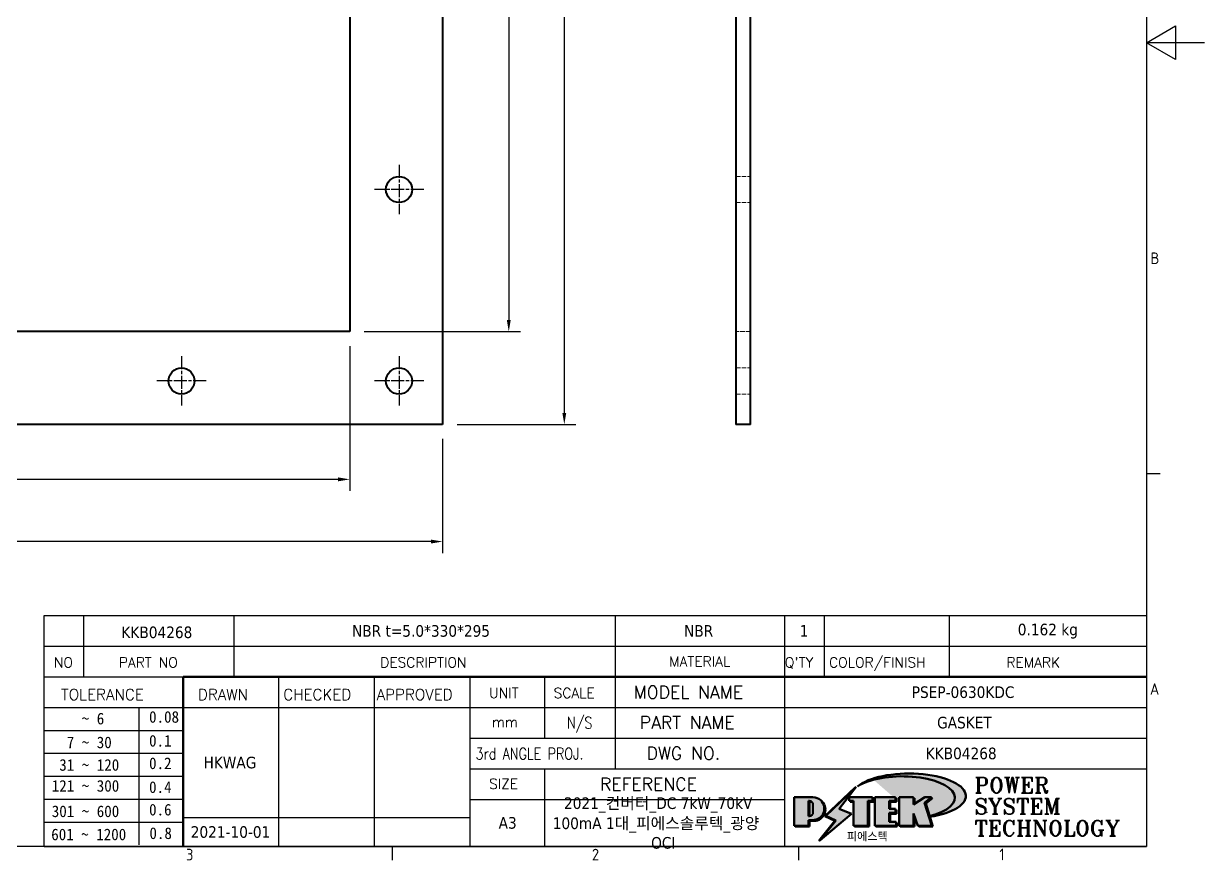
# Model space of a CAD drawing. Header units: millimetres. Extents: x 0 to 840, y 0 to 594.
# Drawn here: x 432.9 to 840, y 15.2 to 303.6 of the extents above; entities that cross this region are included whole.
import ezdxf
from ezdxf.enums import TextEntityAlignment as Align

# ---------------------------------------------------------------- set-up
doc = ezdxf.new("R2010")
doc.units = ezdxf.units.MM
doc.header["$LTSCALE"] = 2
doc.linetypes.add('CHAIN', pattern=[0.35429999999999995, 0.2362, -0.0295, 0.0591, -0.0295])
doc.linetypes.add('DASHED', pattern=[0.2067, 0.1654, -0.0413])
doc.layers.get('0').update_dxf_attribs({"color": 3, "lineweight": 25})
for name, color, linetype, lineweight in [('가려진 것(ISO)', 2, 'DASHED', 18), ('가시적인 것(ISO)', 3, 'Continuous', 40), ('경계(ISO)', 7, 'Continuous', 25), ('제목(ISO)', 5, 'Continuous', 50), ('중심 표식(ISO)', 1, 'Continuous', 25), ('치수(ISO)', 2, 'Continuous', 25), ('해치(ISO)', 7, 'Continuous', 18)]:
    doc.layers.add(name, color=color, linetype=linetype, lineweight=lineweight)
doc.styles.add('HAN_291', font='')
doc.styles.add('HAN_370', font='', dxfattribs={"width": 2})
doc.styles.add('RC_284', font='ROMANC.shx')
doc.styles.add('RC_287', font='ROMANC.shx')
doc.styles.add('RC_292', font='ROMANC.shx')
doc.styles.add('ROMANT_294', font='romant.shx')
doc.styles.add('문자 텍스트_PSTEK_POSCO', font='isocp.shx')
doc.styles.add('치수 텍스트_PSTEK_POSCO', font='isocp.shx')
doc.styles.add('텍스트 스타일198', font='tahoma.ttf')
doc.styles.add('텍스트 스타일333', font='ROMANC.shx', dxfattribs={"width": 0.800000011920929})
doc.styles.get('HAN_291').set_extended_font_data('GulimChe')
doc.styles.get('HAN_370').set_extended_font_data('GulimChe')
doc.dimstyles.new('치수_PSTEK_POSCO', dxfattribs={"dimscale": 2, "dimtxt": 3, "dimasz": 2, "dimexe": 2, "dimexo": 2.5, "dimgap": 1, "dimtad": 1, "dimrnd": 1e-08, "dimdsep": 46, "dimtxsty": '치수 텍스트_PSTEK_POSCO', "dimcen": 0.09, "dimdle": 10, "dimclrd": 7, "dimclre": 7, "dimclrt": 2, "dimadec": 1, "dimazin": 2, "dimtfac": 1, "dimtmove": 0, "dimatfit": 3, "dimfxl": 0, "dimtolj": 1, "dimlwd": -1, "dimlwe": -1, "dimarcsym": 0})

# ---------------------------------------------------------------- blocks, each defined once
blk = doc.blocks.new('경계 Default Border')
at = {"layer": '경계(ISO)'}
for p, q in [((410, 74.25000190734863), (412.400016784668, 74.25000190734863)), ((280, 10), (280, 7.599999904632568)), ((350, 10), (350, 7.599999904632568))]:
    blk.add_line(p, q, dxfattribs=at)
at = {"layer": '경계(ISO)', "flags": 128}
for points in [[(10, 10), (10, 287.0000076293945), (410, 287.0000076293945), (410, 10), (10, 10)], [(420, 148.5000038146973), (410, 148.5000038146973), (415, 151.3867473602295), (415, 145.6132507324219), (410, 148.5000038146973)]]:
    blk.add_lwpolyline(points, dxfattribs=at)
at = {"layer": '경계(ISO)', "color": 2, "char_height": 2.000000029802322, "attachment_point": 7, "style": '문자 텍스트_PSTEK_POSCO'}
for s, insert in [('B', (410.718846771929, 110.3559296629392)), ('A', (410.6096005397006, 36.12023240455892)), ('3', (244.4456930345745, 7.580929648038)), ('2', (314.418492964537, 7.580929648038)), ('1', (384.6573774223157, 7.599999970197677))]:
    blk.add_mtext(s, dxfattribs=dict(at, insert=insert))
blk = doc.blocks.new('제목 블록 PSTEK')
for color, points in [(252, [(317.2195697678507, 17.0593801673321), (322.0326348870767, 21.62682475217465), (322.2781991042243, 21.94392121864296), (317.0471853425802, 16.97985676345368), (318.7512090904202, 16.1899260703855), (316.0018030350395, 12.71868385740789), (316.3356552234328, 13.00206718743325), (318.9235935156908, 16.2694494742633)]), (5, [(321.6183518841322, 17.4193704504104), (319.5281351041078, 18.24969419629727), (322.4505835294948, 22.02344462252142), (317.2195697678507, 17.0593801673321), (318.9235935156908, 16.2694494742633), (316.1741874603099, 12.79820726128571)]), (1, [(324.4839107253602, 19.60711530335299), (325.2419748254881, 19.60711530335299), (325.2419748254881, 20.25857663940324), (321.2266040451076, 20.25857663940324), (321.2266040451076, 19.60711530335299), (321.9846681452406, 19.60711530335299), (321.9846681452406, 15.3430047401139), (324.4839107253602, 15.3430047401139)]), (252, [(321.9846681452406, 19.60711530335299), (321.4042753185749, 19.60711530335299), (321.4042753185749, 19.45905590879572), (321.9846681452406, 19.45905590879572)]), (252, [(324.6615819988275, 19.45905590879572), (325.4196460989604, 19.45905590879572), (325.4196460989604, 20.11051724484596), (325.2419748254881, 20.11051724484596), (325.2419748254881, 19.60711530335299), (324.4839107253602, 19.60711530335299), (324.4839107253602, 15.3430047401139), (322.1623394187076, 15.3430047401139), (322.1623394187076, 15.19494534555726), (324.6615819988275, 15.19494534555726)]), (1, [(329.2277337269622, 20.25857663940324), (325.65654113025, 20.25857663940324), (325.65654113025, 15.3430047401139), (329.3580259941756, 15.3430047401139), (329.3580259941756, 15.9944660761648), (328.1137701654877, 15.9944660761648), (328.1137701654877, 17.56360607323003), (329.2277337269622, 17.56360607323003), (329.2277337269622, 18.25543873810179), (328.1137701654877, 18.25543873810179), (328.1137701654877, 19.60711530335299), (329.2277337269622, 19.60711530335299)]), (252, [(328.2914414389548, 19.45905590879572), (329.4054050004294, 19.45905590879572), (329.4054050004294, 20.11051724484596), (329.2277337269622, 20.11051724484596), (329.2277337269622, 19.60711530335299), (328.1137701654877, 19.60711530335299), (328.1137701654877, 18.25543873810179), (328.2914414389548, 18.25543873810179)]), (1, [(332.3312149849806, 20.25857663940324), (329.8592894925411, 20.25857663940324), (329.8592894925411, 15.3430047401139), (332.3312149849806, 15.3430047401139), (332.3312149849806, 17.4318630164523), (333.0701931098801, 15.3430047401139), (335.4855464857051, 15.3430047401139), (334.2514536401189, 19.30614745124769), (335.4379594596742, 20.25857663940324), (334.3071782107978, 20.25857663940324), (332.3312149849806, 18.99741471888304)]), (252, [(332.5088862584528, 20.1105172448466), (332.3312149849806, 20.1105172448466), (332.3312149849806, 18.99741471888368), (332.5088862584528, 19.11081371413894)]), (252, [(335.6156307331414, 20.11051724484596), (335.2535118015555, 20.11051724484596), (334.2514536401189, 19.30614745124769), (335.4855464857051, 15.3430047401139), (333.1954852176545, 15.3430047401139), (333.2478643833523, 15.19494534555726), (335.6632177591723, 15.19494534555726), (334.4291249135862, 19.15808805669106)]), (252, [(328.2914414389548, 17.41554667867274), (329.4054050004294, 17.41554667867274), (329.4054050004294, 18.10737934354514), (329.2277337269622, 18.10737934354514), (329.2277337269622, 17.56360607323003), (328.1137701654877, 17.56360607323003), (328.1137701654877, 15.9944660761648), (328.2914414389548, 15.9944660761648)]), (252, [(332.5088862584528, 16.92964231796647), (332.3312149849806, 17.43186301645164), (332.3312149849806, 15.3430047401139), (330.0369607660135, 15.3430047401139), (330.0369607660135, 15.19494534555726), (332.5088862584528, 15.19494534555726)]), (252, [(329.5356972676428, 15.8464066816075), (329.3580259941756, 15.8464066816075), (329.3580259941756, 15.3430047401139), (325.8342124037171, 15.3430047401139), (325.8342124037171, 15.19494534555726), (329.5356972676428, 15.19494534555726)])]:
    blk.add_hatch(color=color).paths.add_polyline_path(points)
h = blk.add_hatch(color=1)
edge = h.paths.add_edge_path(flags=0)
edge.add_line((314.2242174273352, 19.60711530335299), (314.2242174273352, 17.00126995915134))
edge.add_line((314.2242174273352, 17.00126995915134), (314.3485873187598, 17.00126995915134))
edge.add_arc((314.3485873187598, 17.6527312952023), 0.6514613360509371, 270, 360)
edge.add_line((315.0000486548106, 17.6527312952023), (315.0000486548106, 18.95565396730211))
edge.add_arc((314.3485873187598, 18.95565396730212), 0.6514613360508712, 0, 90)
edge.add_line((314.3485873187598, 19.60711530335299), (314.2242174273352, 19.60711530335299))
edge = h.paths.add_edge_path()
edge.add_arc((314.9847713324306, 18.28938669179658), 1.969189947606664, 269.9999999999959, 450)
edge.add_line((314.9847713324306, 20.25857663940318), (311.7664314776902, 20.25857663940324))
edge.add_line((311.7664314776902, 20.25857663940324), (311.7664314776902, 15.3430047401139))
edge.add_line((311.7664314776902, 15.3430047401139), (314.2242174273352, 15.3430047401139))
edge.add_line((314.2242174273352, 15.3430047401139), (314.2242174273352, 16.32019674418991))
edge.add_line((314.2242174273352, 16.32019674418991), (314.9847713324307, 16.32019674418991))
h = blk.add_hatch(color=252)
edge = h.paths.add_edge_path()
edge.add_arc((314.9847713324309, 18.28938669179657), 1.969189947606666, 270, 406.8278729790604)
edge.add_arc((315.1624426058984, 18.1413272972396), 1.969189947606962, -90, 53.560984836317004, ccw=False)
edge.add_line((315.1624426058984, 16.17213734963263), (314.4018887008024, 16.17213734963263))
edge.add_line((314.4018887008024, 16.17213734963263), (314.4018887008024, 15.19494534555726))
edge.add_line((314.4018887008024, 15.19494534555726), (311.9441027511573, 15.19494534555726))
edge.add_line((311.9441027511573, 15.19494534555726), (311.9441027511573, 15.3430047401139))
edge.add_line((311.9441027511573, 15.3430047401139), (314.2242174273352, 15.3430047401139))
edge.add_line((314.2242174273352, 15.3430047401139), (314.2242174273352, 16.32019674418991))
edge.add_line((314.2242174273352, 16.32019674418991), (314.9847713324309, 16.32019674418991))
h = blk.add_hatch(color=252)
edge = h.paths.add_edge_path()
edge.add_line((314.4018887008024, 19.45905590879572), (314.5262585922315, 19.45905590879572))
edge.add_arc((314.5262585922314, 18.80759457274939), 0.6514613360463194, 60.4189348879147, 90.00000000000318, ccw=False)
edge.add_arc((314.3485873187602, 18.95565396730057), 0.6514613360524251, 39.96992292766206, 90.00000000009999)
edge.add_line((314.3485873187591, 19.60711530335307), (314.2242174273352, 19.60711530335298))
edge.add_line((314.2242174273352, 19.60711530335299), (314.2242174273352, 17.00126995915134))
edge.add_line((314.2242174273352, 17.00126995915134), (314.3485873187591, 17.00126995915134))
edge.add_arc((314.3485873187568, 17.652731295233), 0.6514613360816299, 270.0000000002, 274.6930825552478)
edge.add_line((314.4018887008024, 17.0034541317032), (314.4018887008024, 19.45905590879572))
at = {"layer": '해치(ISO)', "true_color": 0x27d1fc}
h = blk.add_hatch(color=140, dxfattribs=at)
edge = h.paths.add_edge_path()
edge.add_ellipse((330.3660919371412, 20.15576403068321), major_axis=(9.100907360794343, 0), ratio=0.4069904968023172, start_angle=301.3098473703837, end_angle=507.7436900681698)
edge.add_ellipse((331.5340919371412, 20.4634168429492), major_axis=(-9.82350664112931, 0), ratio=0.3942600559756514, start_angle=111.51207141178469, end_angle=334.47025347086895, ccw=False)
edge.add_line((335.1363447531188, 16.8601935978785), (335.0955236905705, 16.99119398620872))
at = {"color": 180}
for p, q in [((182.475792979055, 11.79100474011392), (182.4757929790549, 51.56524660363496)), ((182.4757929790549, 51.56524660363496), (372.4757929537551, 51.56524660363496)), ((189.2651435055721, 51.56524660363496), (189.2651435055722, 41.00524660363494)), ((215.2152739891528, 41.00524660363494), (215.2152739891528, 51.56524660363496)), ((280.8758854511282, 51.56524660363496), (280.8758854511282, 41.00524660363494)), ((310.0881549537552, 51.56524660363496), (310.0881549537553, 41.00524660363494)), ((316.9044520275131, 51.56524660363496), (316.9044520275127, 41.00524660363494)), ((338.4566026226726, 51.56524660363496), (338.4566026226727, 41.00524660363494)), ((372.4757929537551, 51.56524660363496), (372.4757929537551, 11.79100474011389)), ((182.475792979055, 46.2852466036349), (372.4757929537551, 46.28524660363492)), ((182.475792979055, 41.00524660363493), (206.451475290024, 41.00524660363493)), ((222.9401812389276, 11.79100474011392), (222.9401812389276, 41.00524660363494)), ((239.4288871878316, 11.79100474011392), (239.4288871878316, 41.00524660363494)), ((255.9175931367356, 11.79100474011392), (255.9175931367356, 41.00524660363494)), ((268.6918866058747, 41.00524660363494), (268.6918866058747, 30.44524660363498)), ((280.8758854511282, 41.00524660363494), (280.8758854511282, 25.16524660363502)), ((310.088154953755, 41.00524660363494), (310.088154953755, 11.79100474011392)), ((182.475792979055, 35.72524660363497), (206.451475290024, 35.72524660363497)), ((198.8621818849491, 12.02524660363491), (198.8621818849491, 35.72524660363497)), ((206.451475290024, 35.72524660363497), (372.4757929537551, 35.72524660363497)), ((182.475792979055, 31.77524660363492), (206.451475290024, 31.77524660363492)), ((255.917593136736, 30.44524660363498), (372.4757929537552, 30.44524660363501)), ((182.475792979055, 27.82524660363487), (206.451475290024, 27.82524660363487)), ((255.9175931367359, 25.16524660363502), (372.4757929537552, 25.165246603635)), ((268.6918866058744, 25.16524660363502), (268.6918866058744, 11.79100474011392)), ((182.475792979055, 23.87524660363505), (206.451475290024, 23.87524660363505)), ((182.475792979055, 19.92524660363478), (206.451475290024, 19.92524660363478)), ((255.9175931367359, 19.88524660363481), (310.0881549537553, 19.88524660363481)), ((206.451475290024, 16.74100474011396), (255.9175931367359, 16.74100474011396)), ((182.475792979055, 15.97524660363496), (206.451475290024, 15.97524660363496)), ((182.475792979055, 11.79100474011392), (372.4757929537551, 11.79100474011389))]:
    blk.add_line(p, q, dxfattribs=at)
at = {"color": 7, "lineweight": 50}
for p, q in [((206.4514752900237, 11.79100474011392), (206.4514752900237, 41.00524660363494)), ((206.451475290024, 41.00524660363494), (372.4757929537551, 41.00524660363496))]:
    blk.add_line(p, q, dxfattribs=at)
at = {"color": 7}
for p, q in [((322.2781991042243, 21.94392121864296), (317.0471853425802, 16.97985676345368)), ((322.4505835294948, 22.02344462252142), (317.2195697678507, 17.0593801673321)), ((317.2195697678507, 17.0593801673321), (322.0326348870767, 21.62682475217465)), ((319.5281351041078, 18.24969419629727), (322.4505835294948, 22.02344462252142)), ((322.0326348870767, 21.62682475217465), (322.2781991042243, 21.94392121864296)), ((311.7664314776902, 20.25900474011391), (311.7664314776902, 15.34300474011391)), ((314.9847713324309, 20.25857663940324), (311.7664314776902, 20.25857663940324)), ((314.9847713324309, 20.25857663940324), (311.7664314776902, 20.25857663940324)), ((311.7664314776902, 20.25857663940324), (311.7664314776902, 15.3430047401139)), ((314.2242174273352, 17.00126995915134), (314.2242174273352, 19.60711530335299)), ((314.2242174273352, 19.60711530335299), (314.3485873187591, 19.60711530335299)), ((314.3485873187591, 19.60711530335299), (314.2242174273352, 19.60711530335299)), ((314.2242174273352, 19.60711530335299), (314.2242174273352, 17.00126995915134)), ((314.2242174273352, 17.00126995915134), (314.2242174273352, 19.60711530335299)), ((314.2242174273352, 19.60711530335299), (314.3485873187591, 19.60711530335299)), ((314.4018887008024, 19.45905590879572), (314.5262585922314, 19.45905590879572)), ((314.4018887008024, 17.0034541317032), (314.4018887008024, 19.45905590879572)), ((315.0000486548106, 18.95565396730275), (315.0000486548106, 17.65273129520161)), ((315.0000486548106, 18.95565396730275), (315.0000486548106, 17.65273129520161)), ((325.2419748254881, 20.25857663940324), (321.2266040451076, 20.25857663940324)), ((321.2266040451076, 20.25857663940324), (321.2266040451076, 19.60711530335299)), ((325.2419748254881, 20.25857663940324), (321.2266040451076, 20.25857663940324)), ((321.2266040451076, 20.25857663940324), (321.2266040451076, 19.60711530335299)), ((321.2266040451076, 19.60711530335299), (321.9846681452406, 19.60711530335299)), ((321.2266040451076, 19.60711530335299), (321.9846681452406, 19.60711530335299)), ((321.4042753185749, 19.60711530335299), (321.4042753185749, 19.45905590879572)), ((321.9846681452406, 19.60711530335299), (321.4042753185749, 19.60711530335299)), ((321.4042753185749, 19.45905590879572), (321.9846681452406, 19.45905590879572)), ((321.9846681452406, 19.60711530335299), (321.9846681452406, 15.3430047401139)), ((321.9846681452406, 19.45905590879572), (321.9846681452406, 19.60711530335299)), ((321.9846681452406, 19.60711530335299), (321.9846681452406, 15.3430047401139)), ((324.4839107253602, 19.60711530335299), (325.2419748254881, 19.60711530335299)), ((324.4839107253602, 15.3430047401139), (324.4839107253602, 19.60711530335299)), ((325.2419748254881, 19.60711530335299), (324.4839107253602, 19.60711530335299)), ((324.4839107253602, 19.60711530335299), (324.4839107253602, 15.3430047401139)), ((324.4839107253602, 19.60711530335299), (325.2419748254881, 19.60711530335299)), ((324.4839107253602, 15.3430047401139), (324.4839107253602, 19.60711530335299)), ((324.6615819988275, 19.45905590879572), (325.4196460989604, 19.45905590879572)), ((324.6615819988275, 15.19494534555726), (324.6615819988275, 19.45905590879572)), ((325.2419748254881, 19.60711530335299), (325.2419748254881, 20.25857663940324)), ((325.2419748254881, 19.60711530335299), (325.2419748254881, 20.25857663940324)), ((325.4196460989604, 20.11051724484596), (325.2419748254881, 20.11051724484596)), ((325.2419748254881, 20.11051724484596), (325.2419748254881, 19.60711530335299)), ((325.4196460989604, 19.45905590879572), (325.4196460989604, 20.11051724484596)), ((329.2277337269622, 20.25857663940324), (325.65654113025, 20.25857663940324)), ((325.65654113025, 20.25857663940324), (325.65654113025, 15.3430047401139)), ((325.65654113025, 20.25857663940324), (325.65654113025, 15.3430047401139)), ((329.2277337269622, 20.25857663940324), (325.65654113025, 20.25857663940324)), ((328.1137701654877, 18.25543873810179), (328.1137701654877, 19.60711530335299)), ((328.1137701654877, 19.60711530335299), (329.2277337269622, 19.60711530335299)), ((329.2277337269622, 19.60711530335299), (328.1137701654877, 19.60711530335299)), ((328.1137701654877, 19.60711530335299), (328.1137701654877, 18.25543873810179)), ((328.1137701654877, 18.25543873810179), (328.1137701654877, 19.60711530335299)), ((328.1137701654877, 19.60711530335299), (329.2277337269622, 19.60711530335299)), ((328.2914414389548, 18.25543873810179), (328.2914414389548, 19.45905590879572)), ((328.2914414389548, 19.45905590879572), (329.4054050004294, 19.45905590879572)), ((329.2277337269622, 19.60711530335299), (329.2277337269622, 20.25857663940324)), ((329.2277337269622, 19.60711530335299), (329.2277337269622, 20.25857663940324)), ((329.4054050004294, 20.11051724484596), (329.2277337269622, 20.11051724484596)), ((329.2277337269622, 20.11051724484596), (329.2277337269622, 19.60711530335299)), ((329.4054050004294, 19.45905590879572), (329.4054050004294, 20.11051724484596)), ((332.3312149849806, 20.25857663940324), (329.8592894925411, 20.25857663940324)), ((329.8592894925411, 20.25857663940324), (329.8592894925411, 15.3430047401139)), ((329.8592894925411, 20.25857663940324), (329.8592894925411, 15.3430047401139)), ((332.3312149849806, 20.25857663940324), (329.8592894925411, 20.25857663940324)), ((334.3071782107978, 20.25857663940324), (332.3312149849806, 18.99741471888304)), ((332.3312149849806, 18.99741471888304), (332.3312149849806, 20.25857663940324)), ((334.3071782107978, 20.25857663940324), (332.3312149849806, 18.99741471888304)), ((332.3312149849806, 18.99741471888304), (332.3312149849806, 20.25857663940324)), ((332.5088862584528, 20.1105172448466), (332.3312149849806, 20.1105172448466)), ((332.3312149849806, 20.1105172448466), (332.3312149849806, 18.99741471888368)), ((332.3312149849806, 18.99741471888368), (332.5088862584528, 19.11081371413894)), ((332.5088862584528, 19.11081371413894), (332.5088862584528, 20.1105172448466)), ((334.2514536401189, 19.30614745124769), (335.4379594596742, 20.25857663940324)), ((334.2514536401189, 19.30614745124769), (335.4379594596742, 20.25857663940324)), ((335.2535118015555, 20.11051724484596), (334.2514536401189, 19.30614745124769)), ((335.4855464857051, 15.3430047401139), (334.2514536401189, 19.30614745124769)), ((334.2514536401189, 19.30614745124769), (335.4855464857051, 15.3430047401139)), ((335.4855464857051, 15.3430047401139), (334.2514536401189, 19.30614745124769)), ((335.4379594596742, 20.25857663940324), (334.3071782107978, 20.25857663940324)), ((335.4379594596742, 20.25857663940324), (334.3071782107978, 20.25857663940324)), ((334.4291249135862, 19.15808805669104), (335.6156307331414, 20.11051724484596)), ((335.6632177591723, 15.19494534555726), (334.4291249135862, 19.15808805669104)), ((335.6156307331414, 20.11051724484596), (335.2535118015555, 20.11051724484596)), ((314.3485873187591, 17.00126995915134), (314.2242174273352, 17.00126995915134)), ((314.2242174273352, 17.00126995915134), (314.3485873187591, 17.00126995915134)), ((314.3485873187591, 17.00126995915134), (314.2242174273352, 17.00126995915134)), ((314.2242174273352, 16.32019674418991), (314.9847713324309, 16.32019674418991)), ((314.2242174273352, 15.3430047401139), (314.2242174273352, 16.32019674418991)), ((314.9847713324309, 16.32019674418991), (314.2242174273352, 16.32019674418991)), ((314.2242174273352, 16.32019674418991), (314.2242174273352, 15.3430047401139)), ((314.2242174273352, 16.32019674418991), (314.9847713324309, 16.32019674418991)), ((314.2242174273352, 15.3430047401139), (314.2242174273352, 16.32019674418991)), ((316.1741874603099, 12.79820726128571), (321.6183518841322, 17.4193704504104)), ((317.0471853425802, 16.97985676345368), (318.7512090904202, 16.1899260703855)), ((318.9235935156908, 16.2694494742633), (317.2195697678507, 17.0593801673321)), ((317.2195697678507, 17.0593801673321), (318.9235935156908, 16.2694494742633)), ((321.6183518841322, 17.4193704504104), (319.5281351041078, 18.24969419629727)), ((329.2277337269622, 18.25543873810179), (328.1137701654877, 18.25543873810179)), ((328.1137701654877, 18.25543873810179), (328.2914414389548, 18.25543873810179)), ((329.2277337269622, 18.25543873810179), (328.1137701654877, 18.25543873810179)), ((328.1137701654877, 17.56360607323003), (329.2277337269622, 17.56360607323003)), ((328.1137701654877, 15.9944660761648), (328.1137701654877, 17.56360607323003)), ((329.2277337269622, 17.56360607323003), (328.1137701654877, 17.56360607323003)), ((328.1137701654877, 17.56360607323003), (328.1137701654877, 15.9944660761648)), ((328.1137701654877, 17.56360607323003), (329.2277337269622, 17.56360607323003)), ((328.1137701654877, 15.9944660761648), (328.1137701654877, 17.56360607323003)), ((328.2914414389548, 15.9944660761648), (328.2914414389548, 17.41554667867274)), ((328.2914414389548, 17.41554667867274), (329.4054050004294, 17.41554667867274)), ((329.2277337269622, 17.56360607323003), (329.2277337269622, 18.25543873810179)), ((329.2277337269622, 17.56360607323003), (329.2277337269622, 18.25543873810179)), ((329.4054050004294, 18.10737934354514), (329.2277337269622, 18.10737934354514)), ((329.2277337269622, 18.10737934354514), (329.2277337269622, 17.56360607323003)), ((329.4054050004294, 17.41554667867274), (329.4054050004294, 18.10737934354514)), ((332.3312149849806, 17.4318630164523), (333.0701931098801, 15.3430047401139)), ((332.3312149849806, 15.3430047401139), (332.3312149849806, 17.4318630164523)), ((332.5088862584528, 16.92964231796647), (332.3312149849806, 17.43186301645164)), ((332.3312149849806, 17.43186301645164), (332.3312149849806, 15.3430047401139)), ((332.3312149849806, 17.4318630164523), (333.0701931098801, 15.3430047401139)), ((332.3312149849806, 15.3430047401139), (332.3312149849806, 17.4318630164523)), ((332.5088862584528, 15.19494534555726), (332.5088862584528, 16.92964231796647)), ((345.0447381189468, 17.50375595811051), (344.9867755289346, 17.689895936919)), ((311.7664314776902, 15.3430047401139), (314.2242174273352, 15.3430047401139)), ((311.7664314776902, 15.3430047401139), (314.2242174273352, 15.3430047401139)), ((314.2242174273352, 15.3430047401139), (311.9441027511573, 15.3430047401139)), ((311.9441027511573, 15.3430047401139), (311.9441027511573, 15.19494534555726)), ((311.9441027511573, 15.19494534555726), (314.4018887008024, 15.19494534555726)), ((314.4018887008024, 16.17213734963263), (315.162442605898, 16.17213734963263)), ((314.4018887008024, 15.19494534555726), (314.4018887008024, 16.17213734963263)), ((318.7512090904202, 16.1899260703855), (316.0018030350395, 12.71868385740789)), ((318.9235935156908, 16.2694494742633), (316.1741874603099, 12.79820726128571)), ((316.3356552234328, 13.00206718743325), (318.9235935156908, 16.2694494742633)), ((321.9846681452406, 15.3430047401139), (324.4839107253602, 15.3430047401139)), ((321.9846681452406, 15.3430047401139), (324.4839107253602, 15.3430047401139)), ((324.4839107253602, 15.3430047401139), (322.1623394187076, 15.3430047401139)), ((322.1623394187076, 15.3430047401139), (322.1623394187076, 15.19494534555726)), ((322.1623394187076, 15.19494534555726), (324.6615819988275, 15.19494534555726)), ((325.65654113025, 15.3430047401139), (329.3580259941756, 15.3430047401139)), ((325.65654113025, 15.3430047401139), (329.3580259941756, 15.3430047401139)), ((329.3580259941756, 15.3430047401139), (325.8342124037171, 15.3430047401139)), ((325.8342124037171, 15.3430047401139), (325.8342124037171, 15.19494534555726)), ((325.8342124037171, 15.19494534555726), (329.5356972676428, 15.19494534555726)), ((329.3580259941756, 15.9944660761648), (328.1137701654877, 15.9944660761648)), ((328.1137701654877, 15.9944660761648), (328.2914414389548, 15.9944660761648)), ((329.3580259941756, 15.9944660761648), (328.1137701654877, 15.9944660761648)), ((329.3580259941756, 15.3430047401139), (329.3580259941756, 15.9944660761648)), ((329.3580259941756, 15.3430047401139), (329.3580259941756, 15.9944660761648)), ((329.5356972676428, 15.8464066816075), (329.3580259941756, 15.8464066816075)), ((329.3580259941756, 15.8464066816075), (329.3580259941756, 15.3430047401139)), ((329.5356972676428, 15.19494534555726), (329.5356972676428, 15.8464066816075)), ((329.8592894925411, 15.3430047401139), (332.3312149849806, 15.3430047401139)), ((329.8592894925411, 15.3430047401139), (332.3312149849806, 15.3430047401139)), ((332.3312149849806, 15.3430047401139), (330.0369607660135, 15.3430047401139)), ((330.0369607660135, 15.3430047401139), (330.0369607660135, 15.19494534555726)), ((330.0369607660135, 15.19494534555726), (332.5088862584528, 15.19494534555726)), ((333.0701931098801, 15.3430047401139), (335.4855464857051, 15.3430047401139)), ((333.0701931098801, 15.3430047401139), (335.4855464857051, 15.3430047401139)), ((335.4855464857051, 15.3430047401139), (333.1954852176545, 15.3430047401139)), ((333.1954852176545, 15.3430047401139), (333.2478643833523, 15.19494534555726)), ((333.2478643833523, 15.19494534555726), (335.6632177591723, 15.19494534555726)), ((316.0018030350395, 12.71868385740789), (316.3356552234328, 13.00206718743325))]:
    blk.add_line(p, q, dxfattribs=at)
at = {"color": 5}
for p, q in [((322.4505835294948, 22.02344462252142), (317.2195697678507, 17.0593801673321)), ((319.5281351041078, 18.24969419629727), (322.4505835294948, 22.02344462252142)), ((316.1741874603099, 12.79820726128571), (321.6183518841322, 17.4193704504104)), ((317.2195697678507, 17.0593801673321), (318.9235935156908, 16.2694494742633)), ((321.6183518841322, 17.4193704504104), (319.5281351041078, 18.24969419629727)), ((318.9235935156908, 16.2694494742633), (316.1741874603099, 12.79820726128571))]:
    blk.add_line(p, q, dxfattribs=at)
at = {"color": 1}
for p, q in [((314.9847713324309, 20.25857663940324), (311.7664314776902, 20.25857663940324)), ((311.7664314776902, 20.25857663940324), (311.7664314776902, 15.3430047401139)), ((314.2242174273352, 17.00126995915134), (314.2242174273352, 19.60711530335299)), ((314.2242174273352, 19.60711530335299), (314.3485873187591, 19.60711530335299)), ((315.0000486548106, 18.95565396730275), (315.0000486548106, 17.65273129520161)), ((325.2419748254881, 20.25857663940324), (321.2266040451076, 20.25857663940324)), ((321.2266040451076, 20.25857663940324), (321.2266040451076, 19.60711530335299)), ((321.2266040451076, 19.60711530335299), (321.9846681452406, 19.60711530335299)), ((321.9846681452406, 19.60711530335299), (321.9846681452406, 15.3430047401139)), ((324.4839107253602, 19.60711530335299), (325.2419748254881, 19.60711530335299)), ((324.4839107253602, 15.3430047401139), (324.4839107253602, 19.60711530335299)), ((325.2419748254881, 19.60711530335299), (325.2419748254881, 20.25857663940324)), ((329.2277337269622, 20.25857663940324), (325.65654113025, 20.25857663940324)), ((325.65654113025, 20.25857663940324), (325.65654113025, 15.3430047401139)), ((328.1137701654877, 18.25543873810179), (328.1137701654877, 19.60711530335299)), ((328.1137701654877, 19.60711530335299), (329.2277337269622, 19.60711530335299)), ((329.2277337269622, 19.60711530335299), (329.2277337269622, 20.25857663940324)), ((332.3312149849806, 20.25857663940324), (329.8592894925411, 20.25857663940324)), ((329.8592894925411, 20.25857663940324), (329.8592894925411, 15.3430047401139)), ((334.3071782107978, 20.25857663940324), (332.3312149849806, 18.99741471888304)), ((332.3312149849806, 18.99741471888304), (332.3312149849806, 20.25857663940324)), ((334.2514536401189, 19.30614745124769), (335.4379594596742, 20.25857663940324)), ((335.4855464857051, 15.3430047401139), (334.2514536401189, 19.30614745124769)), ((335.4379594596742, 20.25857663940324), (334.3071782107978, 20.25857663940324)), ((314.3485873187591, 17.00126995915134), (314.2242174273352, 17.00126995915134)), ((314.2242174273352, 16.32019674418991), (314.9847713324309, 16.32019674418991)), ((314.2242174273352, 15.3430047401139), (314.2242174273352, 16.32019674418991)), ((329.2277337269622, 18.25543873810179), (328.1137701654877, 18.25543873810179)), ((328.1137701654877, 17.56360607323003), (329.2277337269622, 17.56360607323003)), ((328.1137701654877, 15.9944660761648), (328.1137701654877, 17.56360607323003)), ((329.2277337269622, 17.56360607323003), (329.2277337269622, 18.25543873810179)), ((332.3312149849806, 17.4318630164523), (333.0701931098801, 15.3430047401139)), ((332.3312149849806, 15.3430047401139), (332.3312149849806, 17.4318630164523)), ((311.7664314776902, 15.3430047401139), (314.2242174273352, 15.3430047401139)), ((321.9846681452406, 15.3430047401139), (324.4839107253602, 15.3430047401139)), ((325.65654113025, 15.3430047401139), (329.3580259941756, 15.3430047401139)), ((329.3580259941756, 15.9944660761648), (328.1137701654877, 15.9944660761648)), ((329.3580259941756, 15.3430047401139), (329.3580259941756, 15.9944660761648)), ((329.8592894925411, 15.3430047401139), (332.3312149849806, 15.3430047401139)), ((333.0701931098801, 15.3430047401139), (335.4855464857051, 15.3430047401139))]:
    blk.add_line(p, q, dxfattribs=at)
at = {"color": 7}
for centre, radius, start, end in [((314.3485873187598, 18.95565396730211), 0.6514613360508712, 0, 90), ((314.3485873187602, 18.95565396730057), 0.6514613360524251, 39.96992292766117, 90), ((314.3485873187598, 18.95565396730212), 0.6514613360508712, 0, 90), ((314.5262585922314, 18.80759457274939), 0.6514613360463193, 60.41893488791137, 90), ((314.9847713324309, 18.28938669179658), 1.969189947606665, 270, 90), ((314.9847713324309, 18.28938669179658), 1.969189947606665, 270, 90), ((314.9847713324307, 18.2893866917965), 1.969189947606594, 270, 46.82787297909833), ((315.1624426058984, 18.1413272972396), 1.969189947606961, 270, 53.56098483636067), ((314.3485873187597, 17.65273129520228), 0.6514613360509381, 270, 0), ((314.3485873187598, 17.6527312952023), 0.6514613360509381, 270, 0), ((314.3485873187568, 17.652731295233), 0.6514613360816299, 270, 274.6930825552478)]:
    blk.add_arc(centre, radius, start, end, dxfattribs=at)
at = {"color": 1}
for centre, radius, start, end in [((314.3485873187598, 18.95565396730211), 0.6514613360508712, 0, 90), ((314.9847713324309, 18.28938669179657), 1.969189947606665, 270, 90), ((314.3485873187598, 17.6527312952023), 0.6514613360509381, 270, 0)]:
    blk.add_arc(centre, radius, start, end, dxfattribs=at)
at = {"layer": '제목(ISO)', "lineweight": 18}
blk.add_line((182.475792979055, 35.72500474011393), (182.475792979055, 11.79100474011392), dxfattribs=at)
at = {"layer": '제목(ISO)'}
for p, q in [((322.2781991042243, 21.94392121864296), (317.0471853425802, 16.97985676345368)), ((322.4505835294948, 22.02344462252142), (317.2195697678507, 17.0593801673321)), ((317.2195697678507, 17.0593801673321), (322.0326348870767, 21.62682475217465)), ((319.5281351041078, 18.24969419629727), (322.4505835294948, 22.02344462252142)), ((322.0326348870767, 21.62682475217465), (322.2781991042243, 21.94392121864296)), ((314.9847713324306, 20.25857663940324), (311.7664314776902, 20.25857663940324)), ((311.7664314776902, 20.25857663940324), (311.7664314776902, 15.3430047401139)), ((314.2242174273352, 17.00126995915134), (314.2242174273352, 19.60711530335299)), ((314.2242174273352, 19.60711530335299), (314.3485873187598, 19.60711530335299)), ((314.3485873187591, 19.60711530335299), (314.2242174273352, 19.60711530335299)), ((314.2242174273352, 19.60711530335299), (314.2242174273352, 17.00126995915134)), ((314.4018887008024, 19.45905590879572), (314.5262585922314, 19.45905590879572)), ((314.4018887008024, 17.0034541317032), (314.4018887008024, 19.45905590879572)), ((315.0000486548106, 18.95565396730211), (315.0000486548106, 17.6527312952023)), ((325.2419748254881, 20.25857663940324), (321.2266040451076, 20.25857663940324)), ((321.2266040451076, 20.25857663940324), (321.2266040451076, 19.60711530335299)), ((321.2266040451076, 19.60711530335299), (321.9846681452406, 19.60711530335299)), ((321.9846681452406, 19.60711530335299), (321.4042753185749, 19.60711530335299)), ((321.4042753185749, 19.60711530335299), (321.4042753185749, 19.45905590879572)), ((321.4042753185749, 19.45905590879572), (321.9846681452406, 19.45905590879572)), ((321.9846681452406, 19.60711530335299), (321.9846681452406, 15.3430047401139)), ((321.9846681452406, 19.45905590879572), (321.9846681452406, 19.60711530335299)), ((324.4839107253602, 19.60711530335299), (325.2419748254881, 19.60711530335299)), ((324.4839107253602, 15.3430047401139), (324.4839107253602, 19.60711530335299)), ((325.2419748254881, 19.60711530335299), (324.4839107253602, 19.60711530335299)), ((324.4839107253602, 19.60711530335299), (324.4839107253602, 15.3430047401139)), ((324.6615819988275, 19.45905590879572), (325.4196460989604, 19.45905590879572)), ((324.6615819988275, 15.19494534555726), (324.6615819988275, 19.45905590879572)), ((325.2419748254881, 19.60711530335299), (325.2419748254881, 20.25857663940324)), ((325.4196460989604, 20.11051724484596), (325.2419748254881, 20.11051724484596)), ((325.2419748254881, 20.11051724484596), (325.2419748254881, 19.60711530335299)), ((325.4196460989604, 19.45905590879572), (325.4196460989604, 20.11051724484596)), ((329.2277337269622, 20.25857663940324), (325.65654113025, 20.25857663940324)), ((325.65654113025, 20.25857663940324), (325.65654113025, 15.3430047401139)), ((328.1137701654877, 18.25543873810179), (328.1137701654877, 19.60711530335299)), ((328.1137701654877, 19.60711530335299), (329.2277337269622, 19.60711530335299)), ((329.2277337269622, 19.60711530335299), (328.1137701654877, 19.60711530335299)), ((328.1137701654877, 19.60711530335299), (328.1137701654877, 18.25543873810179)), ((328.2914414389548, 19.45905590879572), (329.4054050004294, 19.45905590879572)), ((328.2914414389548, 18.25543873810179), (328.2914414389548, 19.45905590879572)), ((329.2277337269622, 19.60711530335299), (329.2277337269622, 20.25857663940324)), ((329.4054050004294, 20.11051724484596), (329.2277337269622, 20.11051724484596)), ((329.2277337269622, 20.11051724484596), (329.2277337269622, 19.60711530335299)), ((329.4054050004294, 19.45905590879572), (329.4054050004294, 20.11051724484596)), ((332.3312149849806, 20.25857663940324), (329.8592894925411, 20.25857663940324)), ((329.8592894925411, 20.25857663940324), (329.8592894925411, 15.3430047401139)), ((334.3071782107978, 20.25857663940324), (332.3312149849806, 18.99741471888304)), ((332.3312149849806, 18.99741471888304), (332.3312149849806, 20.25857663940324)), ((332.5088862584528, 20.1105172448466), (332.3312149849806, 20.1105172448466)), ((332.3312149849806, 20.1105172448466), (332.3312149849806, 18.99741471888368)), ((332.3312149849806, 18.99741471888368), (332.5088862584528, 19.11081371413894)), ((332.5088862584528, 19.11081371413894), (332.5088862584528, 20.1105172448466)), ((334.2514536401189, 19.30614745124769), (335.4379594596742, 20.25857663940324)), ((335.2535118015555, 20.11051724484596), (334.2514536401189, 19.30614745124769)), ((335.4855464857051, 15.3430047401139), (334.2514536401189, 19.30614745124769)), ((334.2514536401189, 19.30614745124769), (335.4855464857051, 15.3430047401139)), ((335.4379594596742, 20.25857663940324), (334.3071782107978, 20.25857663940324)), ((334.4291249135862, 19.15808805669106), (335.6156307331414, 20.11051724484596)), ((335.6632177591723, 15.19494534555726), (334.4291249135862, 19.15808805669106)), ((335.6156307331414, 20.11051724484596), (335.2535118015555, 20.11051724484596)), ((314.3485873187598, 17.00126995915134), (314.2242174273352, 17.00126995915134)), ((314.2242174273352, 17.00126995915134), (314.3485873187591, 17.00126995915134)), ((314.2242174273352, 15.3430047401139), (314.2242174273352, 16.32019674418991)), ((314.2242174273352, 16.32019674418991), (314.9847713324307, 16.32019674418991)), ((314.9847713324309, 16.32019674418991), (314.2242174273352, 16.32019674418991)), ((314.2242174273352, 16.32019674418991), (314.2242174273352, 15.3430047401139)), ((316.1741874603099, 12.79820726128571), (321.6183518841322, 17.4193704504104)), ((317.0471853425802, 16.97985676345368), (318.7512090904202, 16.1899260703855)), ((317.2195697678507, 17.0593801673321), (318.9235935156908, 16.2694494742633)), ((318.9235935156908, 16.2694494742633), (317.2195697678507, 17.0593801673321)), ((321.6183518841322, 17.4193704504104), (319.5281351041078, 18.24969419629727)), ((329.2277337269622, 18.25543873810179), (328.1137701654877, 18.25543873810179)), ((328.1137701654877, 18.25543873810179), (328.2914414389548, 18.25543873810179)), ((328.1137701654877, 15.9944660761648), (328.1137701654877, 17.56360607323003)), ((328.1137701654877, 17.56360607323003), (329.2277337269622, 17.56360607323003)), ((329.2277337269622, 17.56360607323003), (328.1137701654877, 17.56360607323003)), ((328.1137701654877, 17.56360607323003), (328.1137701654877, 15.9944660761648)), ((328.2914414389548, 17.41554667867274), (329.4054050004294, 17.41554667867274)), ((328.2914414389548, 15.9944660761648), (328.2914414389548, 17.41554667867274)), ((329.2277337269622, 17.56360607323003), (329.2277337269622, 18.25543873810179)), ((329.4054050004294, 18.10737934354514), (329.2277337269622, 18.10737934354514)), ((329.2277337269622, 18.10737934354514), (329.2277337269622, 17.56360607323003)), ((329.4054050004294, 17.41554667867274), (329.4054050004294, 18.10737934354514)), ((332.3312149849806, 15.3430047401139), (332.3312149849806, 17.4318630164523)), ((332.3312149849806, 17.4318630164523), (333.0701931098801, 15.3430047401139)), ((332.5088862584528, 16.92964231796647), (332.3312149849806, 17.43186301645164)), ((332.3312149849806, 17.43186301645164), (332.3312149849806, 15.3430047401139)), ((332.5088862584528, 15.19494534555726), (332.5088862584528, 16.92964231796647)), ((311.7664314776902, 15.3430047401139), (314.2242174273352, 15.3430047401139)), ((314.2242174273352, 15.3430047401139), (311.9441027511573, 15.3430047401139)), ((311.9441027511573, 15.3430047401139), (311.9441027511573, 15.19494534555726)), ((311.9441027511573, 15.19494534555726), (314.4018887008024, 15.19494534555726)), ((314.4018887008024, 15.19494534555726), (314.4018887008024, 16.17213734963263)), ((314.4018887008024, 16.17213734963263), (315.1624426058984, 16.17213734963263)), ((318.7512090904202, 16.1899260703855), (316.0018030350395, 12.71868385740789)), ((318.9235935156908, 16.2694494742633), (316.1741874603099, 12.79820726128571)), ((316.3356552234328, 13.00206718743325), (318.9235935156908, 16.2694494742633)), ((321.9846681452406, 15.3430047401139), (324.4839107253602, 15.3430047401139)), ((324.4839107253602, 15.3430047401139), (322.1623394187076, 15.3430047401139)), ((322.1623394187076, 15.3430047401139), (322.1623394187076, 15.19494534555726)), ((322.1623394187076, 15.19494534555726), (324.6615819988275, 15.19494534555726)), ((325.65654113025, 15.3430047401139), (329.3580259941756, 15.3430047401139)), ((329.3580259941756, 15.3430047401139), (325.8342124037171, 15.3430047401139)), ((325.8342124037171, 15.3430047401139), (325.8342124037171, 15.19494534555726)), ((325.8342124037171, 15.19494534555726), (329.5356972676428, 15.19494534555726)), ((329.3580259941756, 15.9944660761648), (328.1137701654877, 15.9944660761648)), ((328.1137701654877, 15.9944660761648), (328.2914414389548, 15.9944660761648)), ((329.3580259941756, 15.3430047401139), (329.3580259941756, 15.9944660761648)), ((329.5356972676428, 15.8464066816075), (329.3580259941756, 15.8464066816075)), ((329.3580259941756, 15.8464066816075), (329.3580259941756, 15.3430047401139)), ((329.5356972676428, 15.19494534555726), (329.5356972676428, 15.8464066816075)), ((329.8592894925411, 15.3430047401139), (332.3312149849806, 15.3430047401139)), ((332.3312149849806, 15.3430047401139), (330.0369607660135, 15.3430047401139)), ((330.0369607660135, 15.3430047401139), (330.0369607660135, 15.19494534555726)), ((330.0369607660135, 15.19494534555726), (332.5088862584528, 15.19494534555726)), ((333.0701931098801, 15.3430047401139), (335.4855464857051, 15.3430047401139)), ((335.4855464857051, 15.3430047401139), (333.1954852176545, 15.3430047401139)), ((333.1954852176545, 15.3430047401139), (333.2478643833523, 15.19494534555726)), ((333.2478643833523, 15.19494534555726), (335.6632177591723, 15.19494534555726)), ((316.0018030350395, 12.71868385740789), (316.3356552234328, 13.00206718743325))]:
    blk.add_line(p, q, dxfattribs=at)
at = {"layer": '제목(ISO)', "color": 4}
blk.add_line((335.1363447531188, 16.8601935978785), (335.0955236905705, 16.99119398620872), dxfattribs=at)
at = {"layer": '제목(ISO)'}
for centre, radius, start, end in [((314.3485873187598, 18.95565396730212), 0.6514613360508712, 0, 90), ((314.3485873187602, 18.95565396730057), 0.6514613360524251, 39.96992292766117, 90), ((314.5262585922314, 18.80759457274939), 0.6514613360463193, 60.41893488791137, 90), ((314.9847713324306, 18.28938669179658), 1.969189947606664, 46.82787297909431, 90), ((314.9847713324307, 18.2893866917965), 1.969189947606594, 270, 46.82787297909833), ((314.9847713324309, 18.28938669179657), 1.969189947606666, 270, 46.8278729790603), ((315.1624426058984, 18.1413272972396), 1.969189947606962, 270, 53.56098483631701), ((314.3485873187598, 17.6527312952023), 0.6514613360509371, 270, 0), ((314.3485873187568, 17.652731295233), 0.6514613360816299, 270, 274.6930825552478)]:
    blk.add_arc(centre, radius, start, end, dxfattribs=at)
at = {"layer": '제목(ISO)', "color": 4}
for centre, major_axis, ratio, start_param, end_param in [((331.5340919371412, 20.4634168429492), (9.82350664112931, 0), 0.3942600559756514, 5.087845455444478, 8.97919982663645), ((330.3660919371412, 20.15576403068321), (9.100907360794343, 0), 0.4069904968023172, 5.258848905294775, 8.861799147915196)]:
    blk.add_ellipse(centre, major_axis=major_axis, ratio=ratio, start_param=start_param, end_param=end_param, dxfattribs=at)
at = {"color": 2}
for s, height, style, p in [('NO', 1.742399930953979, 'RC_284', (184.135398793432, 42.62317362549192)), ('PART NO', 1.742399930953979, 'RC_284', (195.3359407378685, 42.62317362549192)), ('DESCRIPTION', 1.742399930953979, 'RC_284', (240.4025565652523, 42.62317362549192)), ("Q'TY", 1.742399930953979, 'RC_284', (310.1440786515383, 42.62317362549192)), ('COLOR/FINISH', 1.742399930953979, 'RC_284', (317.7725341324144, 42.62317362549192)), ('REMARK', 1.742399930953979, 'RC_284', (348.346649953877, 42.62317362549192)), (' TOLERANCE', 1.899999976158142, 'RC_287', (184.0872874387979, 37.00893196870329)), ('DRAWN', 1.899999976158142, 'RC_287', (208.9766620976279, 37.00893196870329)), ('CHECKED', 1.899999976158142, 'RC_287', (223.6856844514997, 37.00893196870329)), ('APPROVED', 1.899999976158142, 'RC_287', (239.7795453577791, 37.00893196870329)), ('UNIT', 1.742399930953979, 'RC_284', (259.1652673287452, 37.34317362549218)), ('SCALE', 1.742399930953979, 'RC_284', (270.2934779252897, 37.34317362549218)), ('MODEL NAME', 2.178000062704086, 'RC_292', (284.096330289083, 37.25462520371384)), ('    ~ 6', 2.000000029802322, 'HAN_291', (183.7721304966814, 32.8176515608431)), ('0.08', 2.000000029802322, 'HAN_291', (200.5467345600617, 33.09873600004101)), ('mm', 1.742399930953979, 'RC_284', (259.6505418159997, 32.3543089683787)), ('PART NAME', 2.178000062704086, 'RC_292', (285.1416959765849, 32.03045329421792)), ('  7 ~ 30', 2.000000029802322, 'HAN_291', (183.7721304966814, 28.70538114822415)), ('0.1', 2.000000029802322, 'HAN_291', (200.5467345600617, 28.98646558742206)), (' DWG NO.', 2.178000062704086, 'RC_292', (284.8124284083233, 26.75045329421772)), (' 31 ~ 120', 2.000000029802322, 'HAN_291', (183.7721304966814, 24.82628181916237)), ('0.2', 2.000000029802322, 'HAN_291', (200.5467345600617, 25.10736625836028)), ('121 ~ 300', 2.000000029802322, 'HAN_291', (183.7721304966814, 21.21401206133254)), ('0.4', 2.000000029802322, 'HAN_291', (200.5467345600617, 20.99509650053045)), ('SIZE', 1.742399930953979, 'RC_284', (259.1652673287452, 21.69497768947366)), ('REFERENCE', 2.178000062704086, 'RC_292', (278.2741065029841, 21.43214925458022)), ('301 ~ 600', 2.000000029802322, 'HAN_291', (183.7721304966814, 16.83491273227077)), ('0.6', 2.000000029802322, 'HAN_291', (200.5467345600617, 17.11599717146868)), ('601 ~ 1200', 2.000000029802322, 'HAN_291', (183.6802025156883, 12.84759660881125)), ('0.8', 2.000000029802322, 'HAN_291', (200.6097246063884, 13.05732192299702))]:
    blk.add_text(s, height=height, dxfattribs=dict(at, style=style)).set_placement(p)
at = {"color": 2, "style": 'RC_284'}
blk.add_text('MATERIAL', height=1.742399930953979, dxfattribs=at).set_placement((295.4820202024417, 43.64524660363492), align=Align.MIDDLE_CENTER)
at = {"color": 7, "style": '텍스트 스타일333', "width": 0.7999999523162842}
blk.add_text('N/S', height=2.000000029802322, dxfattribs=at).set_placement((274.7838860285014, 33.08524660363496), align=Align.MIDDLE_CENTER)
at = {"color": 2, "style": '텍스트 스타일333', "width": 0.7999999523162842}
blk.add_text('3rd ANGLE PROJ.', height=2.000000029802322, dxfattribs=at).set_placement((256.8430306642954, 26.76148381654429))
at = {"color": 7, "style": 'ROMANT_294'}
for s, p in [('POWER', (342.82727231297, 20.97115304607566)), ('SYSTEM', (342.82727231297, 17.3284636719184)), ('TECHNOLOGY', (342.82727231297, 13.57194088644453))]:
    blk.add_text(s, height=2.700000107288361, dxfattribs=at).set_placement(p)
at = {"color": 7, "insert": (320.8519732224835, 14.21236326823155), "char_height": 1.400000005960464, "attachment_point": 1, "line_spacing_factor": 0.3319999873638153, "style": 'HAN_370'}
blk.add_mtext('\\fHY견고딕|b0|i0;\\H1.4000;피에스텍', dxfattribs=at)
at = {"layer": '제목(ISO)', "color": 7, "style": '텍스트 스타일198'}
for tag, p in [('부품_번호_001', (195.7843283186424, 47.68004260673702)), ('설명_001', (235.5319587776509, 47.92245856837096)), ('재질_001', (292.7761773320554, 47.92524658873383)), ("3._Q'TY_001", (312.7051684940307, 47.92188863680521)), ('질량\\P3;_001', (350.3046145979153, 48.1643332325385)), ('1._MODEL_NAME_001', (332.0304049806628, 37.36524659519486)), ('제목_001', (336.3979558886313, 32.12268535370653)), ('부품_번호_001', (334.4435685718743, 26.8052465951949)), ('설계자_001', (209.9396160013646, 25.23446884679021)), ('프로젝트_001', (272.0818791319837, 18.23307108588011)), ('시트_크기_001', (260.807090429518, 14.83812566343425)), ('프로젝트_002', (270.1409240123173, 14.76924511056395)), ('작성_날짜_001', (207.7280646059359, 13.26600473167383)), ('프로젝트_003', (287.0958636080007, 11.39427305645042))]:
    blk.add_attdef(tag, p, '', height=2.000000029802322, dxfattribs=at)
for tag, p in [('4._COLOR', (327.6805273250926, 48.92524660363493)), ('점검자', (231.1845342133799, 26.23312567187446)), ('엔지니어링_승인자', (247.673240162284, 26.23312567187446)), ('점검_날짜', (231.1845342133799, 14.26600474011394)), ('엔지니어링_승인_날짜', (247.6732401622839, 14.26600474011394))]:
    blk.add_attdef(tag, text='', height=2.000000029802322, dxfattribs=at).set_placement(p, align=Align.MIDDLE_CENTER)
blk = doc.blocks.new('*D34')
at = {"layer": 'Defpoints', "color": 0, "transparency": 16777216}
for p in [(545.3246046345629, 428.4118969847427), (545.3246046345628, 197.4118969847427), (600.1678176876551, 197.4118969847427)]:
    blk.add_point(p, dxfattribs=at)
at = {"layer": '치수(ISO)', "color": 7, "transparency": 16777216}
for p, q in [((550.3246046345629, 428.4118969847427), (604.1678176876552, 428.4118969847427)), ((600.1678176876552, 424.4118969847427), (600.1678176876551, 201.4118969847427)), ((550.3246046345628, 197.4118969847427), (604.1678176876551, 197.4118969847427))]:
    blk.add_line(p, q, dxfattribs=at)
for points in [[(599.5011510209886, 424.4118969847427), (600.8344843543218, 424.4118969847427), (600.1678176876552, 428.4118969847427)], [(599.5011510209885, 201.4118969847427), (600.8344843543217, 201.4118969847427), (600.1678176876551, 197.4118969847427)]]:
    blk.add_solid(points, dxfattribs=at)
at = {"layer": '치수(ISO)', "color": 2, "transparency": 16777216, "insert": (595.167227136474, 308.0357158823805), "char_height": 6, "attachment_point": 4, "rotation": 90, "style": '치수 텍스트_PSTEK_POSCO'}
blk.add_mtext('\\A1;231', dxfattribs=at)
blk = doc.blocks.new('*D35')
at = {"layer": 'Defpoints', "color": 0, "transparency": 16777216}
for p in [(577.3246046345629, 460.4118969847428), (577.3246046345629, 165.4118969847428), (619.3116133391028, 165.4118969847428)]:
    blk.add_point(p, dxfattribs=at)
at = {"layer": '치수(ISO)', "color": 7, "transparency": 16777216}
for p, q in [((582.3246046345629, 460.4118969847428), (623.3116133391029, 460.4118969847428)), ((619.3116133391029, 456.4118969847428), (619.3116133391028, 169.4118969847428)), ((582.3246046345629, 165.4118969847428), (623.3116133391028, 165.4118969847428))]:
    blk.add_line(p, q, dxfattribs=at)
for points in [[(618.6449466724363, 456.4118969847428), (619.9782800057695, 456.4118969847428), (619.3116133391029, 460.4118969847428)], [(618.6449466724362, 169.4118969847428), (619.9782800057694, 169.4118969847428), (619.3116133391028, 165.4118969847428)]]:
    blk.add_solid(points, dxfattribs=at)
at = {"layer": '치수(ISO)', "color": 2, "transparency": 16777216, "insert": (614.3110227879217, 307.3009688221858), "char_height": 6, "attachment_point": 4, "rotation": 90, "style": '치수 텍스트_PSTEK_POSCO'}
blk.add_mtext('\\A1;295', dxfattribs=at)
blk = doc.blocks.new('*D36')
at = {"layer": 'Defpoints', "color": 0, "transparency": 16777216}
for p in [(279.3246046345629, 197.4118969847428), (545.3246046345628, 197.4118969847427), (279.3246046345629, 146.5020531168257)]:
    blk.add_point(p, dxfattribs=at)
at = {"layer": '치수(ISO)', "color": 7, "transparency": 16777216}
for p, q in [((279.3246046345629, 192.4118969847428), (279.3246046345629, 142.5020531168257)), ((545.3246046345628, 192.4118969847427), (545.3246046345628, 142.5020531168257)), ((541.3246046345628, 146.5020531168257), (283.3246046345629, 146.5020531168257))]:
    blk.add_line(p, q, dxfattribs=at)
for points in [[(283.3246046345629, 147.1687197834923), (283.3246046345629, 145.835386450159), (279.3246046345629, 146.5020531168257)], [(541.3246046345628, 147.1687197834923), (541.3246046345628, 145.835386450159), (545.3246046345628, 146.5020531168257)]]:
    blk.add_solid(points, dxfattribs=at)
at = {"layer": '치수(ISO)', "color": 2, "transparency": 16777216, "insert": (406.6996046345628, 151.5026436680068), "char_height": 6, "attachment_point": 4, "style": '치수 텍스트_PSTEK_POSCO'}
blk.add_mtext('\\A1;266', dxfattribs=at)
blk = doc.blocks.new('*D37')
at = {"layer": 'Defpoints', "color": 0, "transparency": 16777216}
for p in [(247.3246046345628, 165.4118969847428), (577.3246046345629, 165.4118969847428), (247.3246046345628, 125.0610026860003)]:
    blk.add_point(p, dxfattribs=at)
at = {"layer": '치수(ISO)', "color": 7, "transparency": 16777216}
for p, q in [((247.3246046345628, 160.4118969847428), (247.3246046345628, 121.0610026860003)), ((577.3246046345629, 160.4118969847428), (577.3246046345629, 121.0610026860003)), ((573.3246046345629, 125.0610026860003), (251.3246046345628, 125.0610026860003))]:
    blk.add_line(p, q, dxfattribs=at)
for points in [[(251.3246046345628, 125.7276693526669), (251.3246046345628, 124.3943360193336), (247.3246046345628, 125.0610026860003)], [(573.3246046345629, 125.7276693526669), (573.3246046345629, 124.3943360193336), (577.3246046345629, 125.0610026860003)]]:
    blk.add_solid(points, dxfattribs=at)
at = {"layer": '치수(ISO)', "color": 2, "transparency": 16777216, "insert": (406.9222424298384, 130.0610026860003), "char_height": 6, "attachment_point": 4, "style": '치수 텍스트_PSTEK_POSCO'}
blk.add_mtext('\\A1;330', dxfattribs=at)

msp = doc.modelspace()

# ---------------------------------------------------------------- linework, layer by layer
at = {"layer": '가려진 것(ISO)', "ltscale": 4.761641502380371}
for p, q in [((678.5070793635273, 250.9118969847428), (683.5070793635273, 250.9118969847428)), ((678.5070793635273, 241.9118969847428), (683.5070793635273, 241.9118969847428)), ((683.5070793635224, 197.4118969847427), (678.5070793635224, 197.4118969847427)), ((678.5070793635273, 184.9118969847428), (683.5070793635273, 184.9118969847428)), ((678.5070793635273, 175.9118969847428), (683.5070793635273, 175.9118969847428))]:
    msp.add_line(p, q, dxfattribs=at)
at = {"layer": '가시적인 것(ISO)'}
for p, q in [((577.3246046345629, 460.4118969847428), (577.3246046345629, 165.4118969847428)), ((678.5070793635317, 460.4118969847428), (678.5070793635317, 165.4118969847428)), ((683.5070793635317, 165.4118969847428), (683.5070793635317, 460.4118969847428)), ((545.3246046345629, 428.4118969847427), (545.3246046345628, 197.4118969847427)), ((545.3246046345628, 197.4118969847427), (279.3246046345629, 197.4118969847428)), ((577.3246046345629, 165.4118969847428), (247.3246046345628, 165.4118969847428)), ((683.5070793635317, 165.4118969847428), (678.5070793635317, 165.4118969847428))]:
    msp.add_line(p, q, dxfattribs=at)
for centre in [(562.3246046345629, 246.4118969847428), (487.3246046345628, 180.4118969847428), (562.3246046345629, 180.4118969847428)]:
    msp.add_circle(centre, 4.5, dxfattribs=at)
at = {"layer": '중심 표식(ISO)', "linetype": 'CHAIN', "ltscale": 9.445162773132324}
for p, q in [((562.3246046345629, 254.9118969847428), (562.3246046345629, 237.9118969847427)), ((570.8246046345629, 246.4118969847428), (553.8246046345629, 246.4118969847428)), ((487.3246046345628, 188.9118969847428), (487.3246046345628, 171.9118969847428)), ((562.3246046345629, 188.9118969847428), (562.3246046345629, 171.9118969847428)), ((495.8246046345629, 180.4118969847428), (478.8246046345628, 180.4118969847428)), ((570.8246046345629, 180.4118969847428), (553.8246046345628, 180.4118969847428))]:
    msp.add_line(p, q, dxfattribs=at)

# ---------------------------------------------------------------- block references
at = {"xscale": 2, "yscale": 2, "zscale": 2}
msp.add_blockref('경계 Default Border', (0, 0), dxfattribs=at)
ref = msp.add_blockref('제목 블록 PSTEK', (75.04841409248968, -3.58200948022779), dxfattribs=dict(xscale=2, yscale=2, zscale=2))
ref.add_attrib('설계자_001', 'HKWAG', (494.9276460952188, 46.88692821335263), dxfattribs={"layer": '제목(ISO)', "color": 7, "height": 4.000000059604645, "style": '텍스트 스타일198'})
ref.add_attrib('프로젝트_001', '2021_컨버터_DC 7kW_70kV', (619.2121723564569, 32.88413269153242), dxfattribs={"layer": '제목(ISO)', "color": 7, "height": 4.000000059604645, "style": '텍스트 스타일198'})
ref.add_attrib('시트_크기_001', 'A3', (596.6625949515255, 26.09424184664072), dxfattribs={"layer": '제목(ISO)', "color": 7, "height": 4.000000059604645, "style": '텍스트 스타일198'})
ref.add_attrib("3._Q'TY_001", '1', (700.4587510805511, 92.26176779338262), dxfattribs={"layer": '제목(ISO)', "color": 7, "height": 4.000000059604645, "style": '텍스트 스타일198'})
ref.add_attrib('작성_날짜_001', '2021-10-01', (490.5045433043615, 22.94999998311987), dxfattribs={"layer": '제목(ISO)', "color": 7, "height": 4.000000059604645, "style": '텍스트 스타일198'})
ref.add_attrib('재질_001', 'NBR', (660.6007687566006, 92.26848369723987), dxfattribs={"layer": '제목(ISO)', "color": 7, "height": 4.000000059604645, "style": '텍스트 스타일198'})
ref.add_attrib('부품_번호_001', 'KKB04268', (743.9355512362381, 50.02848371016201), dxfattribs={"layer": '제목(ISO)', "color": 7, "height": 4.000000059604645, "style": '텍스트 스타일198'})
ref.add_attrib('1._MODEL_NAME_001', 'PSEP-0630KDC', (739.1092240538152, 71.14848371016194), dxfattribs={"layer": '제목(ISO)', "color": 7, "height": 4.000000059604645, "style": '텍스트 스타일198'})
ref.add_attrib('질량\\P3;_001', '0.162 kg', (775.6576432883202, 92.74665698484921), dxfattribs={"layer": '제목(ISO)', "color": 7, "height": 4.000000059604645, "style": '텍스트 스타일198'})
ref.add_attrib('설명_001', 'NBR t=5.0*330*295', (546.1123316477916, 92.26290765651414), dxfattribs={"layer": '제목(ISO)', "color": 7, "height": 4.000000059604645, "style": '텍스트 스타일198'})
ref.add_attrib('부품_번호_001', 'KKB04268', (466.6170707297744, 91.77807573324625), dxfattribs={"layer": '제목(ISO)', "color": 7, "height": 4.000000059604645, "style": '텍스트 스타일198'})
ref.add_attrib('제목_001', 'GASKET', (747.8443258697524, 60.66336122718526), dxfattribs={"layer": '제목(ISO)', "color": 7, "height": 4.000000059604645, "style": '텍스트 스타일198'})
ref.add_attrib('프로젝트_002', '100mA 1대_피에스솔루텍_광양', (615.3302621171241, 25.95648074090011), dxfattribs={"layer": '제목(ISO)', "color": 7, "height": 4.000000059604645, "style": '텍스트 스타일198'})
ref.add_attrib('프로젝트_003', 'OCI', (649.240141308491, 19.20653663267306), dxfattribs={"layer": '제목(ISO)', "color": 7, "height": 4.000000059604645, "style": '텍스트 스타일198'})

# ---------------------------------------------------------------- dimensions: what is measured, and where the dimension line sits
at = {"layer": '치수(ISO)', "color": 7}
for base, p1, p2, angle, picture, middle in [((619.3116133391028, 165.4118969847428), (577.3246046345629, 460.4118969847428), (577.3246046345629, 165.4118969847428), 90, '*D35', (619.3116133391028, 312.9118969847428)), ((600.1678176876551, 197.4118969847427), (545.3246046345629, 428.4118969847427), (545.3246046345628, 197.4118969847427), 90, '*D34', (600.1678176876551, 312.9118969847427)), ((279.3246046345629, 146.5020531168257), (545.3246046345628, 197.4118969847427), (279.3246046345629, 197.4118969847428), 180, '*D36', (412.3246046345628, 146.5020531168257)), ((247.3246046345628, 125.0610026860003), (577.3246046345629, 165.4118969847428), (247.3246046345628, 165.4118969847428), 180, '*D37', (412.3246046345628, 125.0610026860003))]:
    dim = msp.add_linear_dim(base=base, p1=p1, p2=p2, angle=angle, dimstyle='치수_PSTEK_POSCO', override={"dimdec": 2, "dimtp": 0, "dimtm": -0, "dimtdec": 2, "dimtofl": 0, "dimatfit": 1}, dxfattribs=at)
    dim.commit()
    dim.dimension.update_dxf_attribs({"geometry": picture, "text_midpoint": middle, "dimtype": 160})

doc.saveas('drawing.dxf')
